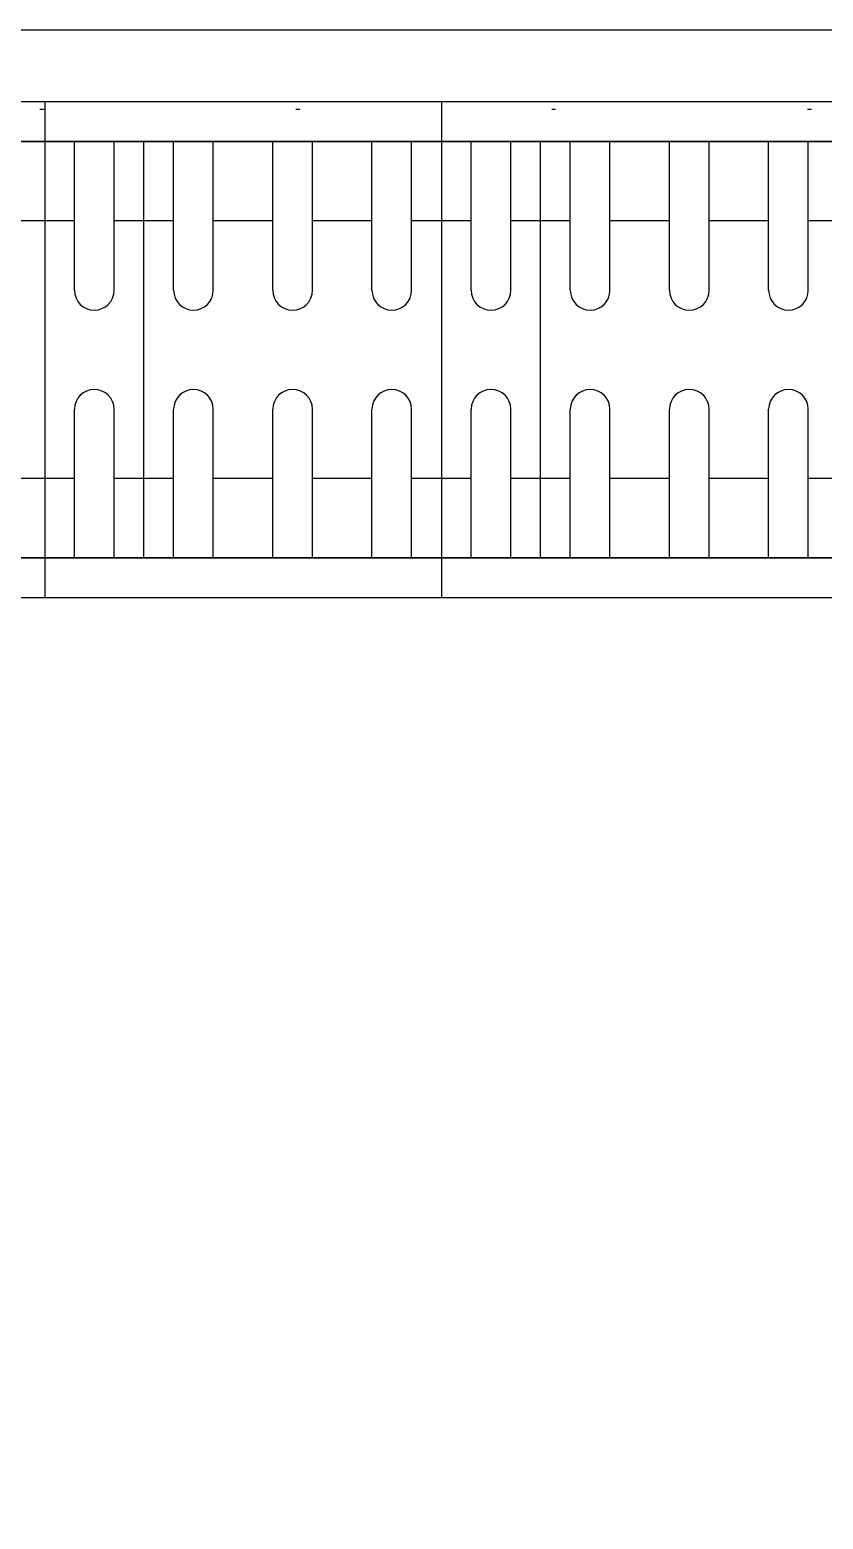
# Model space of a CAD drawing. Header units: inches. Extents: x 21 to 38546, y 13 to 15001.
# Drawn here: x 5756.51 to 5776.51, y 2521.52 to 2559.08 of the extents above; entities that cross this region are included whole.
import ezdxf

# ---------------------------------------------------------------- set-up
doc = ezdxf.new("R2010")
doc.units = ezdxf.units.IN
doc.header["$MEASUREMENT"] = 0
doc.linetypes.add('DOT', pattern=[6.35, 0, -6.35])
doc.layers.add('RAST-IST-RADYATÖR-DİNAMİK BLOK', color=83, linetype='Continuous')
doc.layers.add('Z_MİM_-KM-BEAM-RAY', color=8, linetype='DOT', lineweight=25)
doc.layers.add('Z_MİM_-KM-CERAMIC-09', color=8, linetype='Continuous', lineweight=25)

# ---------------------------------------------------------------- blocks, each defined once
blk = doc.blocks.new('-KM_Kiriş İzi_ZK')
at = {"layer": 'Z_MİM_-KM-BEAM-RAY'}
blk.add_line((1980, 1575.001), (2679.999, 1575.001), dxfattribs=at)
blk = doc.blocks.new('IS_RADYATOR-PLAN-80')
at = {"layer": 'RAST-IST-RADYATÖR-DİNAMİK BLOK', "color": 7}
for p, q in [((70.75, 11.5), (70.75, 7.75)), ((71.75, 11.5), (71.75, 7.75)), ((73.25, 11.5), (73.25, 7.75)), ((74.25, 11.5), (74.25, 7.75)), ((75.75, 11.5), (75.75, 7.75)), ((76.75, 11.5), (76.75, 7.75)), ((70, 9.5), (70.75, 9.5)), ((71.75, 9.5), (72.5, 9.5)), ((72.5, 9.5), (73.25, 9.5)), ((74.25, 9.5), (75, 9.5)), ((75, 9.5), (75.75, 9.5)), ((76.75, 9.5), (77.5, 9.5)), ((70.75, 4.75), (70.75, 1)), ((71.75, 4.75), (71.75, 1)), ((73.25, 4.75), (73.25, 1)), ((74.25, 4.75), (74.25, 1)), ((75.75, 4.75), (75.75, 1)), ((76.75, 4.75), (76.75, 1)), ((70, 3), (70.75, 3)), ((71.75, 3), (72.5, 3)), ((72.5, 3), (73.25, 3)), ((74.25, 3), (75, 3)), ((75, 3), (75.75, 3)), ((76.75, 3), (77.5, 3))]:
    blk.add_line(p, q, dxfattribs=at)
at = {"layer": 'RAST-IST-RADYATÖR-DİNAMİK BLOK'}
for points in [[(0, 0), (80, 0), (80, 12.5), (0, 12.5)], [(2.5, 11.5), (77.5, 11.5), (77.5, 1), (2.5, 1)]]:
    blk.add_lwpolyline(points, dxfattribs=at)
at = {"layer": 'RAST-IST-RADYATÖR-DİNAMİK BLOK', "color": 7}
for centre, start, end in [((71.25, 7.75), 180, 0), ((73.75, 7.75), 180, 0), ((76.25, 7.75), 180, 0), ((71.25, 4.75), 0, 180), ((73.75, 4.75), 0, 180), ((76.25, 4.75), 0, 180)]:
    blk.add_arc(centre, 0.5, start, end, dxfattribs=at)
blk = doc.blocks.new('IS_RADYATOR-PLAN-90')
at = {"layer": 'RAST-IST-RADYATÖR-DİNAMİK BLOK', "color": 7}
for p, q in [((70.75, 11.5), (70.75, 7.75)), ((71.75, 11.5), (71.75, 7.75)), ((73.25, 11.5), (73.25, 7.75)), ((74.25, 11.5), (74.25, 7.75)), ((75.75, 11.5), (75.75, 7.75)), ((76.75, 11.5), (76.75, 7.75)), ((78.25, 11.5), (78.25, 7.75)), ((79.25, 11.5), (79.25, 7.75)), ((80.75, 11.5), (80.75, 7.75)), ((81.75, 11.5), (81.75, 7.75)), ((83.25, 11.5), (83.25, 7.75)), ((84.25, 11.5), (84.25, 7.75)), ((85.75, 11.5), (85.75, 7.75)), ((86.75, 11.5), (86.75, 7.75)), ((70, 9.5), (70.75, 9.5)), ((71.75, 9.5), (72.5, 9.5)), ((72.5, 9.5), (73.25, 9.5)), ((74.25, 9.5), (75, 9.5)), ((75, 9.5), (75.75, 9.5)), ((76.75, 9.5), (77.5, 9.5)), ((77.5, 9.5), (78.25, 9.5)), ((79.25, 9.5), (80, 9.5)), ((80, 9.5), (80.75, 9.5)), ((81.75, 9.5), (82.5, 9.5)), ((82.5, 9.5), (83.25, 9.5)), ((84.25, 9.5), (85, 9.5)), ((85, 9.5), (85.75, 9.5)), ((86.75, 9.5), (87.5, 9.5)), ((70.75, 4.75), (70.75, 1)), ((71.75, 4.75), (71.75, 1)), ((73.25, 4.75), (73.25, 1)), ((74.25, 4.75), (74.25, 1)), ((75.75, 4.75), (75.75, 1)), ((76.75, 4.75), (76.75, 1)), ((78.25, 4.75), (78.25, 1)), ((79.25, 4.75), (79.25, 1)), ((80.75, 4.75), (80.75, 1)), ((81.75, 4.75), (81.75, 1)), ((83.25, 4.75), (83.25, 1)), ((84.25, 4.75), (84.25, 1)), ((85.75, 4.75), (85.75, 1)), ((86.75, 4.75), (86.75, 1)), ((70, 3), (70.75, 3)), ((71.75, 3), (72.5, 3)), ((72.5, 3), (73.25, 3)), ((74.25, 3), (75, 3)), ((75, 3), (75.75, 3)), ((76.75, 3), (77.5, 3)), ((77.5, 3), (78.25, 3)), ((79.25, 3), (80, 3)), ((80, 3), (80.75, 3)), ((81.75, 3), (82.5, 3)), ((82.5, 3), (83.25, 3)), ((84.25, 3), (85, 3)), ((85, 3), (85.75, 3)), ((86.75, 3), (87.5, 3))]:
    blk.add_line(p, q, dxfattribs=at)
at = {"layer": 'RAST-IST-RADYATÖR-DİNAMİK BLOK'}
for points in [[(0, 0), (90, 0), (90, 12.5), (0, 12.5)], [(2.5, 11.5), (87.5, 11.5), (87.5, 1), (2.5, 1)]]:
    blk.add_lwpolyline(points, dxfattribs=at)
at = {"layer": 'RAST-IST-RADYATÖR-DİNAMİK BLOK', "color": 7}
for centre, start, end in [((71.25, 7.75), 180, 0), ((73.75, 7.75), 180, 0), ((76.25, 7.75), 180, 0), ((78.75, 7.75), 180, 0), ((81.25, 7.75), 180, 0), ((83.75, 7.75), 180, 0), ((86.25, 7.75), 180, 0), ((71.25, 4.75), 0, 180), ((73.75, 4.75), 0, 180), ((76.25, 4.75), 0, 180), ((78.75, 4.75), 0, 180), ((81.25, 4.75), 0, 180), ((83.75, 4.75), 0, 180), ((86.25, 4.75), 0, 180)]:
    blk.add_arc(centre, 0.5, start, end, dxfattribs=at)
blk = doc.blocks.new('IS_RADYATOR-PLAN-100')
at = {"layer": 'RAST-IST-RADYATÖR-DİNAMİK BLOK', "color": 7}
for p, q in [((70.75, 11.5), (70.75, 7.75)), ((71.75, 11.5), (71.75, 7.75)), ((73.25, 11.5), (73.25, 7.75)), ((74.25, 11.5), (74.25, 7.75)), ((75.75, 11.5), (75.75, 7.75)), ((76.75, 11.5), (76.75, 7.75)), ((78.25, 11.5), (78.25, 7.75)), ((79.25, 11.5), (79.25, 7.75)), ((80.75, 11.5), (80.75, 7.75)), ((81.75, 11.5), (81.75, 7.75)), ((83.25, 11.5), (83.25, 7.75)), ((84.25, 11.5), (84.25, 7.75)), ((85.75, 11.5), (85.75, 7.75)), ((86.75, 11.5), (86.75, 7.75)), ((88.25, 11.5), (88.25, 7.75)), ((89.25, 11.5), (89.25, 7.75)), ((70, 9.5), (70.75, 9.5)), ((71.75, 9.5), (72.5, 9.5)), ((72.5, 9.5), (73.25, 9.5)), ((74.25, 9.5), (75, 9.5)), ((75, 9.5), (75.75, 9.5)), ((76.75, 9.5), (77.5, 9.5)), ((77.5, 9.5), (78.25, 9.5)), ((79.25, 9.5), (80, 9.5)), ((80, 9.5), (80.75, 9.5)), ((81.75, 9.5), (82.5, 9.5)), ((82.5, 9.5), (83.25, 9.5)), ((84.25, 9.5), (85, 9.5)), ((85, 9.5), (85.75, 9.5)), ((86.75, 9.5), (87.5, 9.5)), ((87.5, 9.5), (88.25, 9.5)), ((89.25, 9.5), (90, 9.5)), ((90, 9.5), (90.75, 9.5)), ((70.75, 4.75), (70.75, 1)), ((71.75, 4.75), (71.75, 1)), ((73.25, 4.75), (73.25, 1)), ((74.25, 4.75), (74.25, 1)), ((75.75, 4.75), (75.75, 1)), ((76.75, 4.75), (76.75, 1)), ((78.25, 4.75), (78.25, 1)), ((79.25, 4.75), (79.25, 1)), ((80.75, 4.75), (80.75, 1)), ((81.75, 4.75), (81.75, 1)), ((83.25, 4.75), (83.25, 1)), ((84.25, 4.75), (84.25, 1)), ((85.75, 4.75), (85.75, 1)), ((86.75, 4.75), (86.75, 1)), ((88.25, 4.75), (88.25, 1)), ((89.25, 4.75), (89.25, 1)), ((70, 3), (70.75, 3)), ((71.75, 3), (72.5, 3)), ((72.5, 3), (73.25, 3)), ((74.25, 3), (75, 3)), ((75, 3), (75.75, 3)), ((76.75, 3), (77.5, 3)), ((77.5, 3), (78.25, 3)), ((79.25, 3), (80, 3)), ((80, 3), (80.75, 3)), ((81.75, 3), (82.5, 3)), ((82.5, 3), (83.25, 3)), ((84.25, 3), (85, 3)), ((85, 3), (85.75, 3)), ((86.75, 3), (87.5, 3)), ((87.5, 3), (88.25, 3)), ((89.25, 3), (90, 3)), ((90, 3), (90.75, 3))]:
    blk.add_line(p, q, dxfattribs=at)
at = {"layer": 'RAST-IST-RADYATÖR-DİNAMİK BLOK'}
for points in [[(0, 0), (100, 0), (100, 12.5), (0, 12.5)], [(2.5, 11.5), (97.5, 11.5), (97.5, 1), (2.5, 1)]]:
    blk.add_lwpolyline(points, dxfattribs=at)
at = {"layer": 'RAST-IST-RADYATÖR-DİNAMİK BLOK', "color": 7}
for centre, start, end in [((71.25, 7.75), 180, 0), ((73.75, 7.75), 180, 0), ((76.25, 7.75), 180, 0), ((78.75, 7.75), 180, 0), ((81.25, 7.75), 180, 0), ((83.75, 7.75), 180, 0), ((86.25, 7.75), 180, 0), ((88.75, 7.75), 180, 0), ((71.25, 4.75), 0, 180), ((73.75, 4.75), 0, 180), ((76.25, 4.75), 0, 180), ((78.75, 4.75), 0, 180), ((81.25, 4.75), 0, 180), ((83.75, 4.75), 0, 180), ((86.25, 4.75), 0, 180), ((88.75, 4.75), 0, 180)]:
    blk.add_arc(centre, 0.5, start, end, dxfattribs=at)
blk = doc.blocks.new('IS_RADYATOR-PLAN-110')
at = {"layer": 'RAST-IST-RADYATÖR-DİNAMİK BLOK', "color": 7}
for p, q in [((70.75, 11.5), (70.75, 7.75)), ((71.75, 11.5), (71.75, 7.75)), ((73.25, 11.5), (73.25, 7.75)), ((74.25, 11.5), (74.25, 7.75)), ((75.75, 11.5), (75.75, 7.75)), ((76.75, 11.5), (76.75, 7.75)), ((78.25, 11.5), (78.25, 7.75)), ((79.25, 11.5), (79.25, 7.75)), ((80.75, 11.5), (80.75, 7.75)), ((81.75, 11.5), (81.75, 7.75)), ((83.25, 11.5), (83.25, 7.75)), ((84.25, 11.5), (84.25, 7.75)), ((85.75, 11.5), (85.75, 7.75)), ((86.75, 11.5), (86.75, 7.75)), ((88.25, 11.5), (88.25, 7.75)), ((89.25, 11.5), (89.25, 7.75)), ((70, 9.5), (70.75, 9.5)), ((71.75, 9.5), (72.5, 9.5)), ((72.5, 9.5), (73.25, 9.5)), ((74.25, 9.5), (75, 9.5)), ((75, 9.5), (75.75, 9.5)), ((76.75, 9.5), (77.5, 9.5)), ((77.5, 9.5), (78.25, 9.5)), ((79.25, 9.5), (80, 9.5)), ((80, 9.5), (80.75, 9.5)), ((81.75, 9.5), (82.5, 9.5)), ((82.5, 9.5), (83.25, 9.5)), ((84.25, 9.5), (85, 9.5)), ((85, 9.5), (85.75, 9.5)), ((86.75, 9.5), (87.5, 9.5)), ((87.5, 9.5), (88.25, 9.5)), ((89.25, 9.5), (90, 9.5)), ((90, 9.5), (90.75, 9.5)), ((70.75, 4.75), (70.75, 1)), ((71.75, 4.75), (71.75, 1)), ((73.25, 4.75), (73.25, 1)), ((74.25, 4.75), (74.25, 1)), ((75.75, 4.75), (75.75, 1)), ((76.75, 4.75), (76.75, 1)), ((78.25, 4.75), (78.25, 1)), ((79.25, 4.75), (79.25, 1)), ((80.75, 4.75), (80.75, 1)), ((81.75, 4.75), (81.75, 1)), ((83.25, 4.75), (83.25, 1)), ((84.25, 4.75), (84.25, 1)), ((85.75, 4.75), (85.75, 1)), ((86.75, 4.75), (86.75, 1)), ((88.25, 4.75), (88.25, 1)), ((89.25, 4.75), (89.25, 1)), ((70, 3), (70.75, 3)), ((71.75, 3), (72.5, 3)), ((72.5, 3), (73.25, 3)), ((74.25, 3), (75, 3)), ((75, 3), (75.75, 3)), ((76.75, 3), (77.5, 3)), ((77.5, 3), (78.25, 3)), ((79.25, 3), (80, 3)), ((80, 3), (80.75, 3)), ((81.75, 3), (82.5, 3)), ((82.5, 3), (83.25, 3)), ((84.25, 3), (85, 3)), ((85, 3), (85.75, 3)), ((86.75, 3), (87.5, 3)), ((87.5, 3), (88.25, 3)), ((89.25, 3), (90, 3)), ((90, 3), (90.75, 3))]:
    blk.add_line(p, q, dxfattribs=at)
at = {"layer": 'RAST-IST-RADYATÖR-DİNAMİK BLOK'}
for points in [[(0, 0), (110, 0), (110, 12.5), (0, 12.5)], [(2.5, 11.5), (107.5, 11.5), (107.5, 1), (2.5, 1)]]:
    blk.add_lwpolyline(points, dxfattribs=at)
at = {"layer": 'RAST-IST-RADYATÖR-DİNAMİK BLOK', "color": 7}
for centre, start, end in [((71.25, 7.75), 180, 0), ((73.75, 7.75), 180, 0), ((76.25, 7.75), 180, 0), ((78.75, 7.75), 180, 0), ((81.25, 7.75), 180, 0), ((83.75, 7.75), 180, 0), ((86.25, 7.75), 180, 0), ((88.75, 7.75), 180, 0), ((71.25, 4.75), 0, 180), ((73.75, 4.75), 0, 180), ((76.25, 4.75), 0, 180), ((78.75, 4.75), 0, 180), ((81.25, 4.75), 0, 180), ((83.75, 4.75), 0, 180), ((86.25, 4.75), 0, 180), ((88.75, 4.75), 0, 180)]:
    blk.add_arc(centre, 0.5, start, end, dxfattribs=at)
blk = doc.blocks.new('IS_RADYATOR-PLAN-120')
at = {"layer": 'RAST-IST-RADYATÖR-DİNAMİK BLOK', "color": 7}
for p, q in [((70.75, 11.5), (70.75, 7.75)), ((71.75, 11.5), (71.75, 7.75)), ((73.25, 11.5), (73.25, 7.75)), ((74.25, 11.5), (74.25, 7.75)), ((75.75, 11.5), (75.75, 7.75)), ((76.75, 11.5), (76.75, 7.75)), ((78.25, 11.5), (78.25, 7.75)), ((79.25, 11.5), (79.25, 7.75)), ((80.75, 11.5), (80.75, 7.75)), ((81.75, 11.5), (81.75, 7.75)), ((83.25, 11.5), (83.25, 7.75)), ((84.25, 11.5), (84.25, 7.75)), ((85.75, 11.5), (85.75, 7.75)), ((86.75, 11.5), (86.75, 7.75)), ((88.25, 11.5), (88.25, 7.75)), ((89.25, 11.5), (89.25, 7.75)), ((70, 9.5), (70.75, 9.5)), ((71.75, 9.5), (72.5, 9.5)), ((72.5, 9.5), (73.25, 9.5)), ((74.25, 9.5), (75, 9.5)), ((75, 9.5), (75.75, 9.5)), ((76.75, 9.5), (77.5, 9.5)), ((77.5, 9.5), (78.25, 9.5)), ((79.25, 9.5), (80, 9.5)), ((80, 9.5), (80.75, 9.5)), ((81.75, 9.5), (82.5, 9.5)), ((82.5, 9.5), (83.25, 9.5)), ((84.25, 9.5), (85, 9.5)), ((85, 9.5), (85.75, 9.5)), ((86.75, 9.5), (87.5, 9.5)), ((87.5, 9.5), (88.25, 9.5)), ((89.25, 9.5), (90, 9.5)), ((90, 9.5), (90.75, 9.5)), ((70.75, 4.75), (70.75, 1)), ((71.75, 4.75), (71.75, 1)), ((73.25, 4.75), (73.25, 1)), ((74.25, 4.75), (74.25, 1)), ((75.75, 4.75), (75.75, 1)), ((76.75, 4.75), (76.75, 1)), ((78.25, 4.75), (78.25, 1)), ((79.25, 4.75), (79.25, 1)), ((80.75, 4.75), (80.75, 1)), ((81.75, 4.75), (81.75, 1)), ((83.25, 4.75), (83.25, 1)), ((84.25, 4.75), (84.25, 1)), ((85.75, 4.75), (85.75, 1)), ((86.75, 4.75), (86.75, 1)), ((88.25, 4.75), (88.25, 1)), ((89.25, 4.75), (89.25, 1)), ((70, 3), (70.75, 3)), ((71.75, 3), (72.5, 3)), ((72.5, 3), (73.25, 3)), ((74.25, 3), (75, 3)), ((75, 3), (75.75, 3)), ((76.75, 3), (77.5, 3)), ((77.5, 3), (78.25, 3)), ((79.25, 3), (80, 3)), ((80, 3), (80.75, 3)), ((81.75, 3), (82.5, 3)), ((82.5, 3), (83.25, 3)), ((84.25, 3), (85, 3)), ((85, 3), (85.75, 3)), ((86.75, 3), (87.5, 3)), ((87.5, 3), (88.25, 3)), ((89.25, 3), (90, 3)), ((90, 3), (90.75, 3))]:
    blk.add_line(p, q, dxfattribs=at)
at = {"layer": 'RAST-IST-RADYATÖR-DİNAMİK BLOK'}
for points in [[(0, 0), (120, 0), (120, 12.5), (0, 12.5)], [(2.5, 11.5), (117.5, 11.5), (117.5, 1), (2.5, 1)]]:
    blk.add_lwpolyline(points, dxfattribs=at)
at = {"layer": 'RAST-IST-RADYATÖR-DİNAMİK BLOK', "color": 7}
for centre, start, end in [((71.25, 7.75), 180, 0), ((73.75, 7.75), 180, 0), ((76.25, 7.75), 180, 0), ((78.75, 7.75), 180, 0), ((81.25, 7.75), 180, 0), ((83.75, 7.75), 180, 0), ((86.25, 7.75), 180, 0), ((88.75, 7.75), 180, 0), ((71.25, 4.75), 0, 180), ((73.75, 4.75), 0, 180), ((76.25, 4.75), 0, 180), ((78.75, 4.75), 0, 180), ((81.25, 4.75), 0, 180), ((83.75, 4.75), 0, 180), ((86.25, 4.75), 0, 180), ((88.75, 4.75), 0, 180)]:
    blk.add_arc(centre, 0.5, start, end, dxfattribs=at)
blk = doc.blocks.new('IS_RADYATOR-PLAN-130')
at = {"layer": 'RAST-IST-RADYATÖR-DİNAMİK BLOK', "color": 7}
for p, q in [((70.75, 11.5), (70.75, 7.75)), ((71.75, 11.5), (71.75, 7.75)), ((73.25, 11.5), (73.25, 7.75)), ((74.25, 11.5), (74.25, 7.75)), ((75.75, 11.5), (75.75, 7.75)), ((76.75, 11.5), (76.75, 7.75)), ((78.25, 11.5), (78.25, 7.75)), ((79.25, 11.5), (79.25, 7.75)), ((80.75, 11.5), (80.75, 7.75)), ((81.75, 11.5), (81.75, 7.75)), ((83.25, 11.5), (83.25, 7.75)), ((84.25, 11.5), (84.25, 7.75)), ((85.75, 11.5), (85.75, 7.75)), ((86.75, 11.5), (86.75, 7.75)), ((88.25, 11.5), (88.25, 7.75)), ((89.25, 11.5), (89.25, 7.75)), ((70, 9.5), (70.75, 9.5)), ((71.75, 9.5), (72.5, 9.5)), ((72.5, 9.5), (73.25, 9.5)), ((74.25, 9.5), (75, 9.5)), ((75, 9.5), (75.75, 9.5)), ((76.75, 9.5), (77.5, 9.5)), ((77.5, 9.5), (78.25, 9.5)), ((79.25, 9.5), (80, 9.5)), ((80, 9.5), (80.75, 9.5)), ((81.75, 9.5), (82.5, 9.5)), ((82.5, 9.5), (83.25, 9.5)), ((84.25, 9.5), (85, 9.5)), ((85, 9.5), (85.75, 9.5)), ((86.75, 9.5), (87.5, 9.5)), ((87.5, 9.5), (88.25, 9.5)), ((89.25, 9.5), (90, 9.5)), ((90, 9.5), (90.75, 9.5)), ((70.75, 4.75), (70.75, 1)), ((71.75, 4.75), (71.75, 1)), ((73.25, 4.75), (73.25, 1)), ((74.25, 4.75), (74.25, 1)), ((75.75, 4.75), (75.75, 1)), ((76.75, 4.75), (76.75, 1)), ((78.25, 4.75), (78.25, 1)), ((79.25, 4.75), (79.25, 1)), ((80.75, 4.75), (80.75, 1)), ((81.75, 4.75), (81.75, 1)), ((83.25, 4.75), (83.25, 1)), ((84.25, 4.75), (84.25, 1)), ((85.75, 4.75), (85.75, 1)), ((86.75, 4.75), (86.75, 1)), ((88.25, 4.75), (88.25, 1)), ((89.25, 4.75), (89.25, 1)), ((70, 3), (70.75, 3)), ((71.75, 3), (72.5, 3)), ((72.5, 3), (73.25, 3)), ((74.25, 3), (75, 3)), ((75, 3), (75.75, 3)), ((76.75, 3), (77.5, 3)), ((77.5, 3), (78.25, 3)), ((79.25, 3), (80, 3)), ((80, 3), (80.75, 3)), ((81.75, 3), (82.5, 3)), ((82.5, 3), (83.25, 3)), ((84.25, 3), (85, 3)), ((85, 3), (85.75, 3)), ((86.75, 3), (87.5, 3)), ((87.5, 3), (88.25, 3)), ((89.25, 3), (90, 3)), ((90, 3), (90.75, 3))]:
    blk.add_line(p, q, dxfattribs=at)
at = {"layer": 'RAST-IST-RADYATÖR-DİNAMİK BLOK'}
for points in [[(0, 0), (130, 0), (130, 12.5), (0, 12.5)], [(2.5, 11.5), (127.5, 11.5), (127.5, 1), (2.5, 1)]]:
    blk.add_lwpolyline(points, dxfattribs=at)
at = {"layer": 'RAST-IST-RADYATÖR-DİNAMİK BLOK', "color": 7}
for centre, start, end in [((71.25, 7.75), 180, 0), ((73.75, 7.75), 180, 0), ((76.25, 7.75), 180, 0), ((78.75, 7.75), 180, 0), ((81.25, 7.75), 180, 0), ((83.75, 7.75), 180, 0), ((86.25, 7.75), 180, 0), ((88.75, 7.75), 180, 0), ((71.25, 4.75), 0, 180), ((73.75, 4.75), 0, 180), ((76.25, 4.75), 0, 180), ((78.75, 4.75), 0, 180), ((81.25, 4.75), 0, 180), ((83.75, 4.75), 0, 180), ((86.25, 4.75), 0, 180), ((88.75, 4.75), 0, 180)]:
    blk.add_arc(centre, 0.5, start, end, dxfattribs=at)
blk = doc.blocks.new('IS_RADYATOR-PLAN-140')
at = {"layer": 'RAST-IST-RADYATÖR-DİNAMİK BLOK', "color": 7}
for p, q in [((70.75, 11.5), (70.75, 7.75)), ((71.75, 11.5), (71.75, 7.75)), ((73.25, 11.5), (73.25, 7.75)), ((74.25, 11.5), (74.25, 7.75)), ((75.75, 11.5), (75.75, 7.75)), ((76.75, 11.5), (76.75, 7.75)), ((78.25, 11.5), (78.25, 7.75)), ((79.25, 11.5), (79.25, 7.75)), ((80.75, 11.5), (80.75, 7.75)), ((81.75, 11.5), (81.75, 7.75)), ((83.25, 11.5), (83.25, 7.75)), ((84.25, 11.5), (84.25, 7.75)), ((85.75, 11.5), (85.75, 7.75)), ((86.75, 11.5), (86.75, 7.75)), ((88.25, 11.5), (88.25, 7.75)), ((89.25, 11.5), (89.25, 7.75)), ((70, 9.5), (70.75, 9.5)), ((71.75, 9.5), (72.5, 9.5)), ((72.5, 9.5), (73.25, 9.5)), ((74.25, 9.5), (75, 9.5)), ((75, 9.5), (75.75, 9.5)), ((76.75, 9.5), (77.5, 9.5)), ((77.5, 9.5), (78.25, 9.5)), ((79.25, 9.5), (80, 9.5)), ((80, 9.5), (80.75, 9.5)), ((81.75, 9.5), (82.5, 9.5)), ((82.5, 9.5), (83.25, 9.5)), ((84.25, 9.5), (85, 9.5)), ((85, 9.5), (85.75, 9.5)), ((86.75, 9.5), (87.5, 9.5)), ((87.5, 9.5), (88.25, 9.5)), ((89.25, 9.5), (90, 9.5)), ((90, 9.5), (90.75, 9.5)), ((70.75, 4.75), (70.75, 1)), ((71.75, 4.75), (71.75, 1)), ((73.25, 4.75), (73.25, 1)), ((74.25, 4.75), (74.25, 1)), ((75.75, 4.75), (75.75, 1)), ((76.75, 4.75), (76.75, 1)), ((78.25, 4.75), (78.25, 1)), ((79.25, 4.75), (79.25, 1)), ((80.75, 4.75), (80.75, 1)), ((81.75, 4.75), (81.75, 1)), ((83.25, 4.75), (83.25, 1)), ((84.25, 4.75), (84.25, 1)), ((85.75, 4.75), (85.75, 1)), ((86.75, 4.75), (86.75, 1)), ((88.25, 4.75), (88.25, 1)), ((89.25, 4.75), (89.25, 1)), ((70, 3), (70.75, 3)), ((71.75, 3), (72.5, 3)), ((72.5, 3), (73.25, 3)), ((74.25, 3), (75, 3)), ((75, 3), (75.75, 3)), ((76.75, 3), (77.5, 3)), ((77.5, 3), (78.25, 3)), ((79.25, 3), (80, 3)), ((80, 3), (80.75, 3)), ((81.75, 3), (82.5, 3)), ((82.5, 3), (83.25, 3)), ((84.25, 3), (85, 3)), ((85, 3), (85.75, 3)), ((86.75, 3), (87.5, 3)), ((87.5, 3), (88.25, 3)), ((89.25, 3), (90, 3)), ((90, 3), (90.75, 3))]:
    blk.add_line(p, q, dxfattribs=at)
at = {"layer": 'RAST-IST-RADYATÖR-DİNAMİK BLOK'}
for points in [[(0, 0), (140, 0), (140, 12.5), (0, 12.5)], [(2.5, 11.5), (137.5, 11.5), (137.5, 1), (2.5, 1)]]:
    blk.add_lwpolyline(points, dxfattribs=at)
at = {"layer": 'RAST-IST-RADYATÖR-DİNAMİK BLOK', "color": 7}
for centre, start, end in [((71.25, 7.75), 180, 0), ((73.75, 7.75), 180, 0), ((76.25, 7.75), 180, 0), ((78.75, 7.75), 180, 0), ((81.25, 7.75), 180, 0), ((83.75, 7.75), 180, 0), ((86.25, 7.75), 180, 0), ((88.75, 7.75), 180, 0), ((71.25, 4.75), 0, 180), ((73.75, 4.75), 0, 180), ((76.25, 4.75), 0, 180), ((78.75, 4.75), 0, 180), ((81.25, 4.75), 0, 180), ((83.75, 4.75), 0, 180), ((86.25, 4.75), 0, 180), ((88.75, 4.75), 0, 180)]:
    blk.add_arc(centre, 0.5, start, end, dxfattribs=at)
blk = doc.blocks.new('IS_RADYATOR-PLAN-150')
at = {"layer": 'RAST-IST-RADYATÖR-DİNAMİK BLOK', "color": 7}
for p, q in [((70.75, 11.5), (70.75, 7.75)), ((71.75, 11.5), (71.75, 7.75)), ((73.25, 11.5), (73.25, 7.75)), ((74.25, 11.5), (74.25, 7.75)), ((75.75, 11.5), (75.75, 7.75)), ((76.75, 11.5), (76.75, 7.75)), ((78.25, 11.5), (78.25, 7.75)), ((79.25, 11.5), (79.25, 7.75)), ((80.75, 11.5), (80.75, 7.75)), ((81.75, 11.5), (81.75, 7.75)), ((83.25, 11.5), (83.25, 7.75)), ((84.25, 11.5), (84.25, 7.75)), ((85.75, 11.5), (85.75, 7.75)), ((86.75, 11.5), (86.75, 7.75)), ((88.25, 11.5), (88.25, 7.75)), ((89.25, 11.5), (89.25, 7.75)), ((70, 9.5), (70.75, 9.5)), ((71.75, 9.5), (72.5, 9.5)), ((72.5, 9.5), (73.25, 9.5)), ((74.25, 9.5), (75, 9.5)), ((75, 9.5), (75.75, 9.5)), ((76.75, 9.5), (77.5, 9.5)), ((77.5, 9.5), (78.25, 9.5)), ((79.25, 9.5), (80, 9.5)), ((80, 9.5), (80.75, 9.5)), ((81.75, 9.5), (82.5, 9.5)), ((82.5, 9.5), (83.25, 9.5)), ((84.25, 9.5), (85, 9.5)), ((85, 9.5), (85.75, 9.5)), ((86.75, 9.5), (87.5, 9.5)), ((87.5, 9.5), (88.25, 9.5)), ((89.25, 9.5), (90, 9.5)), ((90, 9.5), (90.75, 9.5)), ((70.75, 4.75), (70.75, 1)), ((71.75, 4.75), (71.75, 1)), ((73.25, 4.75), (73.25, 1)), ((74.25, 4.75), (74.25, 1)), ((75.75, 4.75), (75.75, 1)), ((76.75, 4.75), (76.75, 1)), ((78.25, 4.75), (78.25, 1)), ((79.25, 4.75), (79.25, 1)), ((80.75, 4.75), (80.75, 1)), ((81.75, 4.75), (81.75, 1)), ((83.25, 4.75), (83.25, 1)), ((84.25, 4.75), (84.25, 1)), ((85.75, 4.75), (85.75, 1)), ((86.75, 4.75), (86.75, 1)), ((88.25, 4.75), (88.25, 1)), ((89.25, 4.75), (89.25, 1)), ((70, 3), (70.75, 3)), ((71.75, 3), (72.5, 3)), ((72.5, 3), (73.25, 3)), ((74.25, 3), (75, 3)), ((75, 3), (75.75, 3)), ((76.75, 3), (77.5, 3)), ((77.5, 3), (78.25, 3)), ((79.25, 3), (80, 3)), ((80, 3), (80.75, 3)), ((81.75, 3), (82.5, 3)), ((82.5, 3), (83.25, 3)), ((84.25, 3), (85, 3)), ((85, 3), (85.75, 3)), ((86.75, 3), (87.5, 3)), ((87.5, 3), (88.25, 3)), ((89.25, 3), (90, 3)), ((90, 3), (90.75, 3))]:
    blk.add_line(p, q, dxfattribs=at)
at = {"layer": 'RAST-IST-RADYATÖR-DİNAMİK BLOK'}
for points in [[(-5, 0), (145, 0), (145, 12.5), (-5, 12.5)], [(-2.5, 11.5), (142.5, 11.5), (142.5, 1), (-2.5, 1)]]:
    blk.add_lwpolyline(points, dxfattribs=at)
at = {"layer": 'RAST-IST-RADYATÖR-DİNAMİK BLOK', "color": 7}
for centre, start, end in [((71.25, 7.75), 180, 0), ((73.75, 7.75), 180, 0), ((76.25, 7.75), 180, 0), ((78.75, 7.75), 180, 0), ((81.25, 7.75), 180, 0), ((83.75, 7.75), 180, 0), ((86.25, 7.75), 180, 0), ((88.75, 7.75), 180, 0), ((71.25, 4.75), 0, 180), ((73.75, 4.75), 0, 180), ((76.25, 4.75), 0, 180), ((78.75, 4.75), 0, 180), ((81.25, 4.75), 0, 180), ((83.75, 4.75), 0, 180), ((86.25, 4.75), 0, 180), ((88.75, 4.75), 0, 180)]:
    blk.add_arc(centre, 0.5, start, end, dxfattribs=at)
blk = doc.blocks.new('IS_RADYATOR-PLAN-160')
at = {"layer": 'RAST-IST-RADYATÖR-DİNAMİK BLOK', "color": 7}
for p, q in [((70.75, 11.5), (70.75, 7.75)), ((71.75, 11.5), (71.75, 7.75)), ((73.25, 11.5), (73.25, 7.75)), ((74.25, 11.5), (74.25, 7.75)), ((75.75, 11.5), (75.75, 7.75)), ((76.75, 11.5), (76.75, 7.75)), ((78.25, 11.5), (78.25, 7.75)), ((79.25, 11.5), (79.25, 7.75)), ((80.75, 11.5), (80.75, 7.75)), ((81.75, 11.5), (81.75, 7.75)), ((83.25, 11.5), (83.25, 7.75)), ((84.25, 11.5), (84.25, 7.75)), ((85.75, 11.5), (85.75, 7.75)), ((86.75, 11.5), (86.75, 7.75)), ((88.25, 11.5), (88.25, 7.75)), ((89.25, 11.5), (89.25, 7.75)), ((70, 9.5), (70.75, 9.5)), ((71.75, 9.5), (72.5, 9.5)), ((72.5, 9.5), (73.25, 9.5)), ((74.25, 9.5), (75, 9.5)), ((75, 9.5), (75.75, 9.5)), ((76.75, 9.5), (77.5, 9.5)), ((77.5, 9.5), (78.25, 9.5)), ((79.25, 9.5), (80, 9.5)), ((80, 9.5), (80.75, 9.5)), ((81.75, 9.5), (82.5, 9.5)), ((82.5, 9.5), (83.25, 9.5)), ((84.25, 9.5), (85, 9.5)), ((85, 9.5), (85.75, 9.5)), ((86.75, 9.5), (87.5, 9.5)), ((87.5, 9.5), (88.25, 9.5)), ((89.25, 9.5), (90, 9.5)), ((90, 9.5), (90.75, 9.5)), ((70.75, 4.75), (70.75, 1)), ((71.75, 4.75), (71.75, 1)), ((73.25, 4.75), (73.25, 1)), ((74.25, 4.75), (74.25, 1)), ((75.75, 4.75), (75.75, 1)), ((76.75, 4.75), (76.75, 1)), ((78.25, 4.75), (78.25, 1)), ((79.25, 4.75), (79.25, 1)), ((80.75, 4.75), (80.75, 1)), ((81.75, 4.75), (81.75, 1)), ((83.25, 4.75), (83.25, 1)), ((84.25, 4.75), (84.25, 1)), ((85.75, 4.75), (85.75, 1)), ((86.75, 4.75), (86.75, 1)), ((88.25, 4.75), (88.25, 1)), ((89.25, 4.75), (89.25, 1)), ((70, 3), (70.75, 3)), ((71.75, 3), (72.5, 3)), ((72.5, 3), (73.25, 3)), ((74.25, 3), (75, 3)), ((75, 3), (75.75, 3)), ((76.75, 3), (77.5, 3)), ((77.5, 3), (78.25, 3)), ((79.25, 3), (80, 3)), ((80, 3), (80.75, 3)), ((81.75, 3), (82.5, 3)), ((82.5, 3), (83.25, 3)), ((84.25, 3), (85, 3)), ((85, 3), (85.75, 3)), ((86.75, 3), (87.5, 3)), ((87.5, 3), (88.25, 3)), ((89.25, 3), (90, 3)), ((90, 3), (90.75, 3))]:
    blk.add_line(p, q, dxfattribs=at)
at = {"layer": 'RAST-IST-RADYATÖR-DİNAMİK BLOK'}
for points in [[(-5, 0), (155, 0), (155, 12.5), (-5, 12.5)], [(-2.5, 11.5), (152.5, 11.5), (152.5, 1), (-2.5, 1)]]:
    blk.add_lwpolyline(points, dxfattribs=at)
at = {"layer": 'RAST-IST-RADYATÖR-DİNAMİK BLOK', "color": 7}
for centre, start, end in [((71.25, 7.75), 180, 0), ((73.75, 7.75), 180, 0), ((76.25, 7.75), 180, 0), ((78.75, 7.75), 180, 0), ((81.25, 7.75), 180, 0), ((83.75, 7.75), 180, 0), ((86.25, 7.75), 180, 0), ((88.75, 7.75), 180, 0), ((71.25, 4.75), 0, 180), ((73.75, 4.75), 0, 180), ((76.25, 4.75), 0, 180), ((78.75, 4.75), 0, 180), ((81.25, 4.75), 0, 180), ((83.75, 4.75), 0, 180), ((86.25, 4.75), 0, 180), ((88.75, 4.75), 0, 180)]:
    blk.add_arc(centre, 0.5, start, end, dxfattribs=at)
blk = doc.blocks.new('IS_RADYATOR-PLAN-170')
at = {"layer": 'RAST-IST-RADYATÖR-DİNAMİK BLOK', "color": 7}
for p, q in [((70.75, 11.5), (70.75, 7.75)), ((71.75, 11.5), (71.75, 7.75)), ((73.25, 11.5), (73.25, 7.75)), ((74.25, 11.5), (74.25, 7.75)), ((75.75, 11.5), (75.75, 7.75)), ((76.75, 11.5), (76.75, 7.75)), ((78.25, 11.5), (78.25, 7.75)), ((79.25, 11.5), (79.25, 7.75)), ((80.75, 11.5), (80.75, 7.75)), ((81.75, 11.5), (81.75, 7.75)), ((83.25, 11.5), (83.25, 7.75)), ((84.25, 11.5), (84.25, 7.75)), ((85.75, 11.5), (85.75, 7.75)), ((86.75, 11.5), (86.75, 7.75)), ((88.25, 11.5), (88.25, 7.75)), ((89.25, 11.5), (89.25, 7.75)), ((70, 9.5), (70.75, 9.5)), ((71.75, 9.5), (72.5, 9.5)), ((72.5, 9.5), (73.25, 9.5)), ((74.25, 9.5), (75, 9.5)), ((75, 9.5), (75.75, 9.5)), ((76.75, 9.5), (77.5, 9.5)), ((77.5, 9.5), (78.25, 9.5)), ((79.25, 9.5), (80, 9.5)), ((80, 9.5), (80.75, 9.5)), ((81.75, 9.5), (82.5, 9.5)), ((82.5, 9.5), (83.25, 9.5)), ((84.25, 9.5), (85, 9.5)), ((85, 9.5), (85.75, 9.5)), ((86.75, 9.5), (87.5, 9.5)), ((87.5, 9.5), (88.25, 9.5)), ((89.25, 9.5), (90, 9.5)), ((90, 9.5), (90.75, 9.5)), ((70.75, 4.75), (70.75, 1)), ((71.75, 4.75), (71.75, 1)), ((73.25, 4.75), (73.25, 1)), ((74.25, 4.75), (74.25, 1)), ((75.75, 4.75), (75.75, 1)), ((76.75, 4.75), (76.75, 1)), ((78.25, 4.75), (78.25, 1)), ((79.25, 4.75), (79.25, 1)), ((80.75, 4.75), (80.75, 1)), ((81.75, 4.75), (81.75, 1)), ((83.25, 4.75), (83.25, 1)), ((84.25, 4.75), (84.25, 1)), ((85.75, 4.75), (85.75, 1)), ((86.75, 4.75), (86.75, 1)), ((88.25, 4.75), (88.25, 1)), ((89.25, 4.75), (89.25, 1)), ((70, 3), (70.75, 3)), ((71.75, 3), (72.5, 3)), ((72.5, 3), (73.25, 3)), ((74.25, 3), (75, 3)), ((75, 3), (75.75, 3)), ((76.75, 3), (77.5, 3)), ((77.5, 3), (78.25, 3)), ((79.25, 3), (80, 3)), ((80, 3), (80.75, 3)), ((81.75, 3), (82.5, 3)), ((82.5, 3), (83.25, 3)), ((84.25, 3), (85, 3)), ((85, 3), (85.75, 3)), ((86.75, 3), (87.5, 3)), ((87.5, 3), (88.25, 3)), ((89.25, 3), (90, 3)), ((90, 3), (90.75, 3))]:
    blk.add_line(p, q, dxfattribs=at)
at = {"layer": 'RAST-IST-RADYATÖR-DİNAMİK BLOK'}
for points in [[(-5, 0), (165, 0), (165, 12.5), (-5, 12.5)], [(-2.5, 11.5), (162.5, 11.5), (162.5, 1), (-2.5, 1)]]:
    blk.add_lwpolyline(points, dxfattribs=at)
at = {"layer": 'RAST-IST-RADYATÖR-DİNAMİK BLOK', "color": 7}
for centre, start, end in [((71.25, 7.75), 180, 0), ((73.75, 7.75), 180, 0), ((76.25, 7.75), 180, 0), ((78.75, 7.75), 180, 0), ((81.25, 7.75), 180, 0), ((83.75, 7.75), 180, 0), ((86.25, 7.75), 180, 0), ((88.75, 7.75), 180, 0), ((71.25, 4.75), 0, 180), ((73.75, 4.75), 0, 180), ((76.25, 4.75), 0, 180), ((78.75, 4.75), 0, 180), ((81.25, 4.75), 0, 180), ((83.75, 4.75), 0, 180), ((86.25, 4.75), 0, 180), ((88.75, 4.75), 0, 180)]:
    blk.add_arc(centre, 0.5, start, end, dxfattribs=at)
blk = doc.blocks.new('IS_RADYATOR-PLAN-180')
at = {"layer": 'RAST-IST-RADYATÖR-DİNAMİK BLOK', "color": 7}
for p, q in [((70.75, 11.5), (70.75, 7.75)), ((71.75, 11.5), (71.75, 7.75)), ((73.25, 11.5), (73.25, 7.75)), ((74.25, 11.5), (74.25, 7.75)), ((75.75, 11.5), (75.75, 7.75)), ((76.75, 11.5), (76.75, 7.75)), ((78.25, 11.5), (78.25, 7.75)), ((79.25, 11.5), (79.25, 7.75)), ((80.75, 11.5), (80.75, 7.75)), ((81.75, 11.5), (81.75, 7.75)), ((83.25, 11.5), (83.25, 7.75)), ((84.25, 11.5), (84.25, 7.75)), ((85.75, 11.5), (85.75, 7.75)), ((86.75, 11.5), (86.75, 7.75)), ((88.25, 11.5), (88.25, 7.75)), ((89.25, 11.5), (89.25, 7.75)), ((70, 9.5), (70.75, 9.5)), ((71.75, 9.5), (72.5, 9.5)), ((72.5, 9.5), (73.25, 9.5)), ((74.25, 9.5), (75, 9.5)), ((75, 9.5), (75.75, 9.5)), ((76.75, 9.5), (77.5, 9.5)), ((77.5, 9.5), (78.25, 9.5)), ((79.25, 9.5), (80, 9.5)), ((80, 9.5), (80.75, 9.5)), ((81.75, 9.5), (82.5, 9.5)), ((82.5, 9.5), (83.25, 9.5)), ((84.25, 9.5), (85, 9.5)), ((85, 9.5), (85.75, 9.5)), ((86.75, 9.5), (87.5, 9.5)), ((87.5, 9.5), (88.25, 9.5)), ((89.25, 9.5), (90, 9.5)), ((90, 9.5), (90.75, 9.5)), ((70.75, 4.75), (70.75, 1)), ((71.75, 4.75), (71.75, 1)), ((73.25, 4.75), (73.25, 1)), ((74.25, 4.75), (74.25, 1)), ((75.75, 4.75), (75.75, 1)), ((76.75, 4.75), (76.75, 1)), ((78.25, 4.75), (78.25, 1)), ((79.25, 4.75), (79.25, 1)), ((80.75, 4.75), (80.75, 1)), ((81.75, 4.75), (81.75, 1)), ((83.25, 4.75), (83.25, 1)), ((84.25, 4.75), (84.25, 1)), ((85.75, 4.75), (85.75, 1)), ((86.75, 4.75), (86.75, 1)), ((88.25, 4.75), (88.25, 1)), ((89.25, 4.75), (89.25, 1)), ((70, 3), (70.75, 3)), ((71.75, 3), (72.5, 3)), ((72.5, 3), (73.25, 3)), ((74.25, 3), (75, 3)), ((75, 3), (75.75, 3)), ((76.75, 3), (77.5, 3)), ((77.5, 3), (78.25, 3)), ((79.25, 3), (80, 3)), ((80, 3), (80.75, 3)), ((81.75, 3), (82.5, 3)), ((82.5, 3), (83.25, 3)), ((84.25, 3), (85, 3)), ((85, 3), (85.75, 3)), ((86.75, 3), (87.5, 3)), ((87.5, 3), (88.25, 3)), ((89.25, 3), (90, 3)), ((90, 3), (90.75, 3))]:
    blk.add_line(p, q, dxfattribs=at)
at = {"layer": 'RAST-IST-RADYATÖR-DİNAMİK BLOK'}
for points in [[(-5, 0), (175, 0), (175, 12.5), (-5, 12.5)], [(-2.5, 11.5), (172.5, 11.5), (172.5, 1), (-2.5, 1)]]:
    blk.add_lwpolyline(points, dxfattribs=at)
at = {"layer": 'RAST-IST-RADYATÖR-DİNAMİK BLOK', "color": 7}
for centre, start, end in [((71.25, 7.75), 180, 0), ((73.75, 7.75), 180, 0), ((76.25, 7.75), 180, 0), ((78.75, 7.75), 180, 0), ((81.25, 7.75), 180, 0), ((83.75, 7.75), 180, 0), ((86.25, 7.75), 180, 0), ((88.75, 7.75), 180, 0), ((71.25, 4.75), 0, 180), ((73.75, 4.75), 0, 180), ((76.25, 4.75), 0, 180), ((78.75, 4.75), 0, 180), ((81.25, 4.75), 0, 180), ((83.75, 4.75), 0, 180), ((86.25, 4.75), 0, 180), ((88.75, 4.75), 0, 180)]:
    blk.add_arc(centre, 0.5, start, end, dxfattribs=at)
blk = doc.blocks.new('IS_RADYATOR-PLAN-190')
at = {"layer": 'RAST-IST-RADYATÖR-DİNAMİK BLOK', "color": 7}
for p, q in [((70.75, 11.5), (70.75, 7.75)), ((71.75, 11.5), (71.75, 7.75)), ((73.25, 11.5), (73.25, 7.75)), ((74.25, 11.5), (74.25, 7.75)), ((75.75, 11.5), (75.75, 7.75)), ((76.75, 11.5), (76.75, 7.75)), ((78.25, 11.5), (78.25, 7.75)), ((79.25, 11.5), (79.25, 7.75)), ((80.75, 11.5), (80.75, 7.75)), ((81.75, 11.5), (81.75, 7.75)), ((83.25, 11.5), (83.25, 7.75)), ((84.25, 11.5), (84.25, 7.75)), ((85.75, 11.5), (85.75, 7.75)), ((86.75, 11.5), (86.75, 7.75)), ((88.25, 11.5), (88.25, 7.75)), ((89.25, 11.5), (89.25, 7.75)), ((70, 9.5), (70.75, 9.5)), ((71.75, 9.5), (72.5, 9.5)), ((72.5, 9.5), (73.25, 9.5)), ((74.25, 9.5), (75, 9.5)), ((75, 9.5), (75.75, 9.5)), ((76.75, 9.5), (77.5, 9.5)), ((77.5, 9.5), (78.25, 9.5)), ((79.25, 9.5), (80, 9.5)), ((80, 9.5), (80.75, 9.5)), ((81.75, 9.5), (82.5, 9.5)), ((82.5, 9.5), (83.25, 9.5)), ((84.25, 9.5), (85, 9.5)), ((85, 9.5), (85.75, 9.5)), ((86.75, 9.5), (87.5, 9.5)), ((87.5, 9.5), (88.25, 9.5)), ((89.25, 9.5), (90, 9.5)), ((90, 9.5), (90.75, 9.5)), ((70.75, 4.75), (70.75, 1)), ((71.75, 4.75), (71.75, 1)), ((73.25, 4.75), (73.25, 1)), ((74.25, 4.75), (74.25, 1)), ((75.75, 4.75), (75.75, 1)), ((76.75, 4.75), (76.75, 1)), ((78.25, 4.75), (78.25, 1)), ((79.25, 4.75), (79.25, 1)), ((80.75, 4.75), (80.75, 1)), ((81.75, 4.75), (81.75, 1)), ((83.25, 4.75), (83.25, 1)), ((84.25, 4.75), (84.25, 1)), ((85.75, 4.75), (85.75, 1)), ((86.75, 4.75), (86.75, 1)), ((88.25, 4.75), (88.25, 1)), ((89.25, 4.75), (89.25, 1)), ((70, 3), (70.75, 3)), ((71.75, 3), (72.5, 3)), ((72.5, 3), (73.25, 3)), ((74.25, 3), (75, 3)), ((75, 3), (75.75, 3)), ((76.75, 3), (77.5, 3)), ((77.5, 3), (78.25, 3)), ((79.25, 3), (80, 3)), ((80, 3), (80.75, 3)), ((81.75, 3), (82.5, 3)), ((82.5, 3), (83.25, 3)), ((84.25, 3), (85, 3)), ((85, 3), (85.75, 3)), ((86.75, 3), (87.5, 3)), ((87.5, 3), (88.25, 3)), ((89.25, 3), (90, 3)), ((90, 3), (90.75, 3))]:
    blk.add_line(p, q, dxfattribs=at)
at = {"layer": 'RAST-IST-RADYATÖR-DİNAMİK BLOK'}
for points in [[(-5, 0), (185, 0), (185, 12.5), (-5, 12.5)], [(182.5, 11.5), (-2.5, 11.5), (-2.5, 1), (182.5, 1)]]:
    blk.add_lwpolyline(points, dxfattribs=at)
at = {"layer": 'RAST-IST-RADYATÖR-DİNAMİK BLOK', "color": 7}
for centre, start, end in [((71.25, 7.75), 180, 0), ((73.75, 7.75), 180, 0), ((76.25, 7.75), 180, 0), ((78.75, 7.75), 180, 0), ((81.25, 7.75), 180, 0), ((83.75, 7.75), 180, 0), ((86.25, 7.75), 180, 0), ((88.75, 7.75), 180, 0), ((71.25, 4.75), 0, 180), ((73.75, 4.75), 0, 180), ((76.25, 4.75), 0, 180), ((78.75, 4.75), 0, 180), ((81.25, 4.75), 0, 180), ((83.75, 4.75), 0, 180), ((86.25, 4.75), 0, 180), ((88.75, 4.75), 0, 180)]:
    blk.add_arc(centre, 0.5, start, end, dxfattribs=at)
blk = doc.blocks.new('IS_RADYATOR-PLAN-200')
at = {"layer": 'RAST-IST-RADYATÖR-DİNAMİK BLOK', "color": 7}
for p, q in [((75.75, 11.5), (75.75, 7.75)), ((76.75, 11.5), (76.75, 7.75)), ((78.25, 11.5), (78.25, 7.75)), ((79.25, 11.5), (79.25, 7.75)), ((80.75, 11.5), (80.75, 7.75)), ((81.75, 11.5), (81.75, 7.75)), ((83.25, 11.5), (83.25, 7.75)), ((84.25, 11.5), (84.25, 7.75)), ((85.75, 11.5), (85.75, 7.75)), ((86.75, 11.5), (86.75, 7.75)), ((88.25, 11.5), (88.25, 7.75)), ((89.25, 11.5), (89.25, 7.75)), ((90.75, 11.5), (90.75, 7.75)), ((91.75, 11.5), (91.75, 7.75)), ((93.25, 11.5), (93.25, 7.75)), ((94.25, 11.5), (94.25, 7.75)), ((75, 9.5), (75.75, 9.5)), ((76.75, 9.5), (77.5, 9.5)), ((77.5, 9.5), (78.25, 9.5)), ((79.25, 9.5), (80, 9.5)), ((80, 9.5), (80.75, 9.5)), ((81.75, 9.5), (82.5, 9.5)), ((82.5, 9.5), (83.25, 9.5)), ((84.25, 9.5), (85, 9.5)), ((85, 9.5), (85.75, 9.5)), ((86.75, 9.5), (87.5, 9.5)), ((87.5, 9.5), (88.25, 9.5)), ((89.25, 9.5), (90, 9.5)), ((90, 9.5), (90.75, 9.5)), ((91.75, 9.5), (92.5, 9.5)), ((92.5, 9.5), (93.25, 9.5)), ((94.25, 9.5), (95, 9.5)), ((95, 9.5), (95.75, 9.5)), ((75.75, 4.75), (75.75, 1)), ((76.75, 4.75), (76.75, 1)), ((78.25, 4.75), (78.25, 1)), ((79.25, 4.75), (79.25, 1)), ((80.75, 4.75), (80.75, 1)), ((81.75, 4.75), (81.75, 1)), ((83.25, 4.75), (83.25, 1)), ((84.25, 4.75), (84.25, 1)), ((85.75, 4.75), (85.75, 1)), ((86.75, 4.75), (86.75, 1)), ((88.25, 4.75), (88.25, 1)), ((89.25, 4.75), (89.25, 1)), ((90.75, 4.75), (90.75, 1)), ((91.75, 4.75), (91.75, 1)), ((93.25, 4.75), (93.25, 1)), ((94.25, 4.75), (94.25, 1)), ((75, 3), (75.75, 3)), ((76.75, 3), (77.5, 3)), ((77.5, 3), (78.25, 3)), ((79.25, 3), (80, 3)), ((80, 3), (80.75, 3)), ((81.75, 3), (82.5, 3)), ((82.5, 3), (83.25, 3)), ((84.25, 3), (85, 3)), ((85, 3), (85.75, 3)), ((86.75, 3), (87.5, 3)), ((87.5, 3), (88.25, 3)), ((89.25, 3), (90, 3)), ((90, 3), (90.75, 3)), ((91.75, 3), (92.5, 3)), ((92.5, 3), (93.25, 3)), ((94.25, 3), (95, 3)), ((95, 3), (95.75, 3))]:
    blk.add_line(p, q, dxfattribs=at)
at = {"layer": 'RAST-IST-RADYATÖR-DİNAMİK BLOK'}
for points in [[(0, 0), (200, 0), (200, 12.5), (0, 12.5)], [(2.5, 11.5), (197.5, 11.5), (197.5, 1), (2.5, 1)]]:
    blk.add_lwpolyline(points, dxfattribs=at)
at = {"layer": 'RAST-IST-RADYATÖR-DİNAMİK BLOK', "color": 7}
for centre, start, end in [((76.25, 7.75), 180, 0), ((78.75, 7.75), 180, 0), ((81.25, 7.75), 180, 0), ((83.75, 7.75), 180, 0), ((86.25, 7.75), 180, 0), ((88.75, 7.75), 180, 0), ((91.25, 7.75), 180, 0), ((93.75, 7.75), 180, 0), ((76.25, 4.75), 0, 180), ((78.75, 4.75), 0, 180), ((81.25, 4.75), 0, 180), ((83.75, 4.75), 0, 180), ((86.25, 4.75), 0, 180), ((88.75, 4.75), 0, 180), ((91.25, 4.75), 0, 180), ((93.75, 4.75), 0, 180)]:
    blk.add_arc(centre, 0.5, start, end, dxfattribs=at)
blk = doc.blocks.new('IS_U4736')
for name, p in [('IS_RADYATOR-PLAN-80', (0, 0)), ('IS_RADYATOR-PLAN-90', (0, 0)), ('IS_RADYATOR-PLAN-100', (0, 0)), ('IS_RADYATOR-PLAN-110', (0, 0)), ('IS_RADYATOR-PLAN-120', (0, 0)), ('IS_RADYATOR-PLAN-130', (0, 0)), ('IS_RADYATOR-PLAN-140', (0, 0)), ('IS_RADYATOR-PLAN-150', (0, 0)), ('IS_RADYATOR-PLAN-160', (0, 0)), ('IS_RADYATOR-PLAN-170', (0, 0)), ('IS_RADYATOR-PLAN-180', (0, 0)), ('IS_RADYATOR-PLAN-190', (0, 0)), ('IS_RADYATOR-PLAN-200', (-5, 0))]:
    blk.add_blockref(name, p)

msp = doc.modelspace()

# ---------------------------------------------------------------- linework, layer by layer
at = {"layer": 'Z_MİM_-KM-CERAMIC-09'}
msp.add_lwpolyline([(5589.757, 2559.084), (6008.756, 2559.084), (6008.757, 2460.083), (5838.756, 2460.083), (5838.756, 2439.083), (6008.756, 2439.083), (6008.758, 2345.084), (5589.757, 2345.084)], close=True, dxfattribs=at)

# ---------------------------------------------------------------- block references
at = {"layer": 'RAST-IST-RADYATÖR-DİNAMİK BLOK', "rotation": 180}
msp.add_blockref('IS_U4736', (5846.884, 2557.263), dxfattribs=at)
at = {"layer": 'Z_MİM_-KM-BEAM-RAY'}
msp.add_blockref('-KM_Kiriş İzi_ZK', (3331.714, 982.083), dxfattribs=at)

doc.saveas('drawing.dxf')
